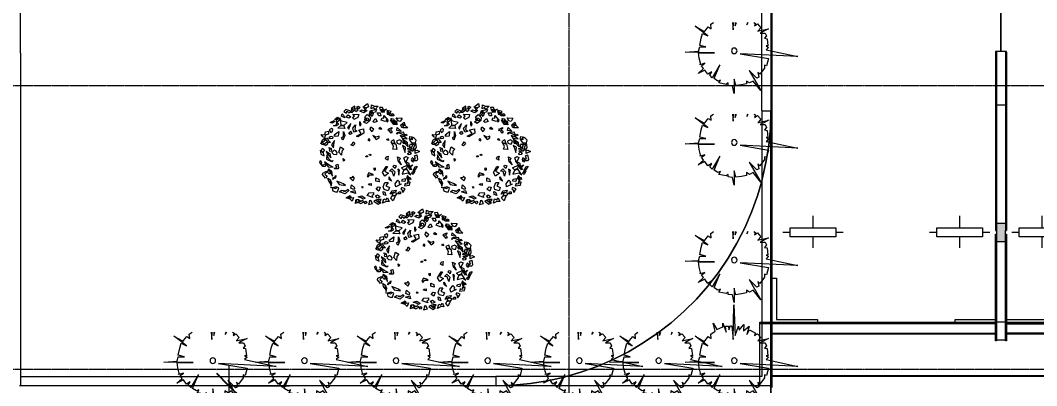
# Model space of a CAD drawing. Header units: millimetres. Extents: x 5357 to 201988, y -16345 to 109895.
# Drawn here: x 54962 to 66053, y 69762 to 73752 of the extents above; entities that cross this region are included whole.
import ezdxf

# ---------------------------------------------------------------- set-up
doc = ezdxf.new("R2010")
doc.units = ezdxf.units.MM
doc.linetypes.add('Grid Line', pattern=[22.225, 12.7, -3.175, 3.175, -3.175])
for name, color, linetype, lineweight in [('0-1', 7, 'Continuous', 5), ('A-ANNO-DIMS', 211, 'Continuous', 9), ('A-ANNO-DIMS-220', 211, 'Continuous', 9), ('A-DETL-GENF-5', 254, 'Continuous', 9), ('A-DETL-THIN', 151, 'Continuous', 9), ('A-FLOR', 192, 'Continuous', 9), ('A-FLOR-1', 10, 'Continuous', 9), ('A-FLOR-2', 53, 'Continuous', 9), ('A-WALL', 113, 'Continuous', 9), ('A-WALL-4', 113, 'Continuous', 18), ('C-PRKG', 70, 'Continuous', 9), ('G-IMPT', 8, 'Continuous', 9), ('L-PLNT', 71, 'Continuous', 9), ('S-COLS', 52, 'Continuous', 9), ('S-COLS-5', 52, 'Continuous', 18), ('S-GRID-1', 1, 'Grid Line', 9)]:
    doc.layers.add(name, color=color, linetype=linetype, lineweight=lineweight)
doc.styles.add('Arial_4', font='arial_0.ttf', dxfattribs={"width": 0.9, "height": 660})
doc.dimstyles.new('1_Dim_chi_tiet_khu_đất_2', dxfattribs={"dimscale": 304.8, "dimtxt": 673.371204, "dimasz": 0.866142, "dimexe": 0.721785, "dimexo": 0.0625, "dimgap": 0.072178, "dimtad": 1, "dimdec": 0, "dimrnd": 5, "dimzin": 0, "dimdsep": 46, "dimtxsty": 'Arial_4', "dimblk1": 'OBLIQUE', "dimblk2": 'OBLIQUE', "dimsah": 1, "dimcen": 0.09, "dimdle": 0.721785, "dimazin": 0, "dimtfac": 1, "dimtdec": 4, "dimtix": 1, "dimtmove": 0, "dimatfit": 3, "dimfxl": 2.165354, "dimfxlon": 1, "dimtvp": 1, "dimtolj": 1, "dimtzin": 0, "dimarcsym": 2})

# ---------------------------------------------------------------- blocks, each defined once
blk = doc.blocks.new('NCV_TKTC_KET CAU_rvt-1-TKCS_MB SÂN ĐƯỜNG NỘI BỘ')
at = {"layer": 'A-FLOR-1'}
for p, q in [((63153, 72762), (63153, 70456)), ((63153, 70456), (63153, 71686)), ((63153, 70455), (63153, 70446)), ((63153, 70446), (63153, 70455)), ((63153, 70436), (63153, 70336)), ((63153, 69762), (63153, 70436)), ((63153, 70336), (63153, 69862)), ((63153, 69862), (63153, 69762))]:
    blk.add_line(p, q, dxfattribs=at)
at = {"layer": 'A-FLOR-1', "flags": 128}
for points in [[(63053, 71996), (63058, 72016), (63099, 72200), (63129, 72386), (63147, 72574), (63153, 72762)], [(60918, 69861), (61080, 69909), (61257, 69973), (61430, 70047), (61598, 70133), (61760, 70229), (61916, 70335), (62065, 70450), (62206, 70575), (62339, 70708), (62464, 70850), (62580, 70999), (62686, 71154), (62781, 71317), (62867, 71485), (62942, 71658), (63006, 71835), (63053, 71996)], [(63053, 71996), (63006, 71835), (62942, 71658), (62867, 71485), (62781, 71317), (62686, 71154), (62580, 70999), (62464, 70850), (62339, 70708), (62206, 70575), (62065, 70450), (61916, 70335), (61760, 70229), (61598, 70133), (61430, 70047), (61257, 69973), (61080, 69909), (60918, 69861)], [(60153, 69762), (60341, 69768), (60529, 69786), (60715, 69815), (60899, 69856), (60918, 69861)]]:
    blk.add_lwpolyline(points, dxfattribs=at)
at = {"layer": 'A-FLOR-2'}
blk.add_line((63153, 71686), (63153, 72762), dxfattribs=at)
at = {"layer": 'A-FLOR-2', "flags": 128}
for points in [[(63153, 72762), (63147, 72574), (63129, 72386), (63099, 72200), (63058, 72016), (63053, 71996)], [(60918, 69861), (60899, 69856), (60715, 69815), (60529, 69786), (60341, 69768), (60153, 69762)]]:
    blk.add_lwpolyline(points, dxfattribs=at)
blk = doc.blocks.new('xe oto1 - xe oto-V257-TKCS_MB SÂN ĐƯỜNG NỘI BỘ')
at = {"layer": 'C-PRKG'}
for p, q in [((-2450, -100), (-2450, -500)), ((-2000, -100), (-2450, -100)), ((-2000, -18), (-2000, -100)), ((-500, -100), (-500, -18)), ((-50, -100), (-500, -100)), ((-50, -500), (-50, -100)), ((0, -18), (0, -500)), ((0, -18), (0, -2025)), ((-2450, -500), (-2500, -500)), ((0, -500), (-50, -500)), ((0, -500), (0, -2025)), ((0, -2025), (0, -500)), ((-2500, -4980), (-2500, -2675)), ((-2500, -2675), (-2500, -4500)), ((-2500, -4500), (-2500, -2675)), ((-2050, -3950), (-2050, -3820)), ((-2050, -3950), (-2050, -3820)), ((-450, -3950), (-450, -3820)), ((-450, -3950), (-450, -3820)), ((-2300, -3950), (-1800, -3950)), ((-2300, -4050), (-2300, -3950)), ((-1800, -3950), (-1800, -4050)), ((-700, -3950), (-200, -3950)), ((-700, -4050), (-700, -3950)), ((-200, -3950), (-200, -4050)), ((-2300, -4000), (-2380, -4000)), ((-2300, -4000), (-2380, -4000)), ((-1800, -4050), (-2300, -4050)), ((-2050, -4170), (-2050, -4050)), ((-2050, -4170), (-2050, -4050)), ((-1720, -4000), (-1800, -4000)), ((-1720, -4000), (-1800, -4000)), ((-700, -4000), (-780, -4000)), ((-700, -4000), (-780, -4000)), ((-200, -4050), (-700, -4050)), ((-450, -4170), (-450, -4050)), ((-450, -4170), (-450, -4050)), ((-120, -4000), (-200, -4000)), ((-120, -4000), (-200, -4000)), ((-2500, -4500), (-2450, -4500)), ((-2500, -4980), (-2500, -4500)), ((-2450, -4500), (-2450, -4950)), ((-2500, -4990), (-2500, -4981)), ((-2500, -4990), (-2500, -4981)), ((-2450, -4950), (-2000, -4950)), ((-2000, -4950), (-2000, -4980)), ((-2000, -4980), (-2000, -4990)), ((-500, -4950), (-60, -4950)), ((-500, -4980), (-500, -4950)), ((-500, -4990), (-500, -4980))]:
    blk.add_line(p, q, dxfattribs=at)
blk = doc.blocks.new('xe oto1 - xe oto-V258-TKCS_MB SÂN ĐƯỜNG NỘI BỘ')
at = {"layer": 'C-PRKG'}
for p, q in [((-2500, -500), (-2500, -18)), ((-2500, -2025), (-2500, -18)), ((-2450, -100), (-2450, -500)), ((-2000, -100), (-2450, -100)), ((-2000, -18), (-2000, -100)), ((-500, -100), (-500, -18)), ((-50, -100), (-500, -100)), ((-50, -500), (-50, -100)), ((0, -18), (0, -500)), ((0, -18), (0, -4980)), ((-2450, -500), (-2500, -500)), ((-2500, -500), (-2500, -2025)), ((-2500, -2025), (-2500, -500)), ((0, -500), (-50, -500)), ((0, -500), (0, -4500)), ((0, -4500), (0, -500)), ((-2050, -3950), (-2050, -3820)), ((-2050, -3950), (-2050, -3820)), ((-450, -3950), (-450, -3820)), ((-450, -3950), (-450, -3820)), ((-2300, -3950), (-1800, -3950)), ((-2300, -4050), (-2300, -3950)), ((-1800, -3950), (-1800, -4050)), ((-700, -3950), (-200, -3950)), ((-700, -4050), (-700, -3950)), ((-200, -3950), (-200, -4050)), ((-2300, -4000), (-2380, -4000)), ((-2300, -4000), (-2380, -4000)), ((-1800, -4050), (-2300, -4050)), ((-2050, -4170), (-2050, -4050)), ((-2050, -4170), (-2050, -4050)), ((-1720, -4000), (-1800, -4000)), ((-1720, -4000), (-1800, -4000)), ((-700, -4000), (-780, -4000)), ((-700, -4000), (-780, -4000)), ((-200, -4050), (-700, -4050)), ((-450, -4170), (-450, -4050)), ((-450, -4170), (-450, -4050)), ((-120, -4000), (-200, -4000)), ((-120, -4000), (-200, -4000)), ((-50, -4500), (0, -4500)), ((-50, -4950), (-50, -4500)), ((0, -4500), (0, -4980)), ((-2440, -4950), (-2000, -4950)), ((-2000, -4950), (-2000, -4980)), ((-2000, -4980), (-2000, -4990)), ((-500, -4950), (-50, -4950)), ((-500, -4980), (-500, -4950)), ((-500, -4990), (-500, -4980)), ((0, -4980), (0, -4990)), ((0, -4980), (0, -4990))]:
    blk.add_line(p, q, dxfattribs=at)
blk = doc.blocks.new('CAY BACH TRINH - CAY BACH TRINH_dwg-2249800-TKCS_MB SÂN ĐƯỜNG NỘI BỘ')
at = {"layer": 'G-IMPT', "flags": 128}
for points in [[(7, 1749), (-25, 1628), (43, 1591), (160, 1616)], [(-874, 1403), (-896, 1328), (-826, 1327), (-809, 1379)], [(-870, 1320), (-769, 1323), (-719, 1438), (-798, 1395)], [(-715, 1368), (-728, 1408), (-805, 1472), (-663, 1508), (-663, 1385)], [(-648, 1504), (-672, 1392), (-758, 1347), (-746, 1419), (-706, 1444)], [(-477, 1437), (-459, 1512), (-646, 1555)], [(-578, 1452), (-505, 1613), (-404, 1608), (-431, 1511), (-482, 1548), (-505, 1489), (-486, 1456)], [(-428, 1425), (-446, 1319), (-376, 1318), (-327, 1420)], [(-357, 1653), (-250, 1541), (-201, 1603), (-123, 1566), (-133, 1703), (-220, 1653)], [(-83, 1327), (-48, 1351), (-99, 1506), (-301, 1542), (-270, 1454), (-140, 1428)], [(-133, 1478), (-191, 1403), (-152, 1303), (-113, 1353)], [(23, 1503), (131, 1428), (267, 1478), (209, 1528), (131, 1503)], [(121, 1587), (40, 1602), (86, 1521)], [(335, 1653), (267, 1616), (316, 1566), (365, 1591)], [(533, 1553), (590, 1452), (520, 1446), (509, 1467), (423, 1512), (399, 1468), (319, 1525), (383, 1562)], [(423, 1516), (443, 1553), (433, 1653), (560, 1578), (472, 1491)], [(579, 1478), (745, 1541), (813, 1466), (725, 1416), (716, 1478), (657, 1453), (647, 1416)], [(871, 1391), (823, 1341), (784, 1253), (891, 1316)], [(-1364, 914), (-1208, 910), (-1218, 988), (-1136, 1017), (-1240, 1107), (-1267, 1010)], [(-1164, 910), (-1135, 1007), (-1204, 1044), (-1282, 1000), (-1216, 980)], [(-1174, 1238), (-1112, 1130), (-1037, 1152), (-972, 1252)], [(-766, 1181), (-866, 1042), (-1009, 1038), (-900, 1094)], [(-996, 1019), (-915, 1047), (-883, 1171), (-978, 1137)], [(-989, 1076), (-860, 1099), (-799, 1231), (-876, 1225), (-913, 1152)], [(-697, 1145), (-671, 1210), (-634, 1180), (-660, 1114)], [(-556, 1333), (-692, 1179), (-600, 1129), (-460, 1181), (-492, 1255), (-553, 1247)], [(-269, 1228), (-328, 1128), (-220, 1091), (-172, 1128)], [(14, 1366), (-94, 1266), (-74, 1166), (43, 1066), (140, 1116), (23, 1178), (101, 1291)], [(-50, 1140), (92, 1178), (86, 1252), (-14, 1249)], [(267, 1128), (228, 1041), (257, 966), (267, 1041)], [(511, 1378), (306, 1366), (335, 1266), (472, 1203), (501, 1278), (452, 1316)], [(667, 1353), (579, 1291), (628, 1241), (735, 1278)], [(647, 866), (579, 1066), (686, 928)], [(696, 1091), (891, 1141), (949, 1253), (920, 1016), (803, 1003)], [(1064, 1244), (1080, 1108), (985, 1158), (937, 1212)], [(1027, 1278), (998, 1228), (1037, 1191), (1135, 1203)], [(1047, 1103), (998, 1028), (1066, 978), (1164, 978), (1066, 1016)], [(1144, 1166), (1135, 1128), (1203, 1078), (1281, 1091)], [(-1302, 703), (-1351, 666), (-1312, 653)], [(-1279, 631), (-1217, 768), (-1027, 752), (-1169, 714)], [(-1010, 928), (-1137, 803), (-990, 828)], [(-993, 702), (-1009, 756), (-1064, 751)], [(-840, 791), (-799, 735), (-718, 839), (-724, 876), (-821, 927), (-821, 894), (-775, 847)], [(-717, 878), (-717, 816), (-688, 841)], [(-415, 941), (-483, 878), (-454, 853), (-386, 878)], [(-113, 953), (-201, 878), (-152, 778), (-84, 866)], [(140, 878), (131, 728), (335, 603), (384, 628), (218, 716), (306, 841)], [(413, 1016), (443, 853), (365, 803), (472, 766), (511, 903)], [(579, 803), (540, 716), (599, 691), (647, 741)], [(813, 978), (784, 891), (1018, 903), (920, 991)], [(823, 791), (784, 653), (842, 491), (891, 578), (823, 628)], [(988, 791), (1008, 628), (1096, 616), (1144, 678)], [(1261, 753), (1203, 803), (1193, 853), (1232, 891), (1310, 841)], [(1339, 702), (1463, 665), (1444, 774), (1337, 802)], [(-1595, 553), (-1527, 591), (-1429, 491), (-1497, 416), (-1634, 403), (-1653, 491)], [(-1597, 135), (-1570, 248), (-1626, 391), (-1648, 247)], [(-1619, 320), (-1482, 361), (-1595, 398)], [(-1478, 213), (-1422, 297), (-1459, 373), (-1523, 336)], [(-1424, 524), (-1440, 618), (-1501, 607), (-1513, 501)], [(-1380, 266), (-1361, 403), (-1185, 528), (-1224, 441)], [(-1109, 650), (-1174, 560), (-1345, 537), (-1285, 585)], [(-1328, 370), (-1279, 378), (-1302, 402)], [(-1283, 435), (-1251, 475), (-1188, 428), (-1232, 366)], [(-1065, 367), (-1127, 366), (-1158, 473), (-1082, 500), (-981, 458), (-1000, 389)], [(-855, 181), (-881, 279), (-825, 405), (-958, 362), (-994, 169)], [(-942, 366), (-893, 503), (-795, 453), (-825, 366), (-873, 403)], [(-721, 477), (-654, 499), (-671, 550)], [(-220, 591), (-289, 516), (-386, 578), (-386, 628), (-289, 591), (-181, 653)], [(-74, 528), (-35, 541), (-6, 491), (-74, 466)], [(491, 441), (443, 366), (511, 303), (569, 328), (521, 378)], [(1135, 478), (1232, 328), (1164, 228), (1154, 328)], [(1310, 591), (1252, 628), (1193, 603), (1203, 553), (1281, 541)], [(1270, 413), (1394, 410), (1386, 473), (1452, 496), (1368, 568), (1347, 490)], [(1378, 453), (1369, 353), (1437, 303), (1476, 366)], [(1422, 673), (1471, 586), (1531, 604), (1583, 684)], [(1447, 578), (1476, 466), (1593, 366), (1544, 503)], [(1553, 425), (1451, 325), (1568, 345)], [(-1619, 40), (-1622, 139), (-1683, 152), (-1767, 105)], [(-1363, 198), (-1471, 259), (-1494, 200), (-1562, 210), (-1523, 107), (-1467, 166)], [(-1482, 60), (-1448, -1), (-1384, -6), (-1369, 43), (-1433, 90)], [(-1478, 141), (-1429, 91), (-1371, 128)], [(-1274, 77), (-1290, 255), (-1183, 312), (-1221, 219)], [(-74, 16), (-123, -9), (-94, -34), (-55, -22)], [(813, 191), (881, 116), (891, -22), (988, 78), (930, 266)], [(1085, 125), (1140, 155), (1218, 75), (1163, 15), (1054, 5), (1038, 75)], [(1310, 166), (1300, 116), (1222, 128), (1232, 203)], [(1256, -105), (1272, 5), (1412, 105), (1381, 35)], [(1319, 245), (1280, 215), (1311, 205)], [(1476, 153), (1534, 78), (1583, 116), (1544, 216)], [(1624, 156), (1594, 16), (1487, -41), (1502, 50), (1551, 81)], [(-1595, -47), (-1673, -9), (-1702, -172), (-1673, -209), (-1536, -209), (-1556, -172), (-1634, -147)], [(-1515, -106), (-1486, -178), (-1501, -227), (-1553, -242), (-1599, -161)], [(-1449, -521), (-1419, -309), (-1263, -222), (-1351, -346)], [(-1291, -267), (-1232, -115), (-1304, -62), (-1376, -95)], [(-1145, -345), (-1046, -242), (-1021, -71), (-1105, -125), (-1069, -201)], [(-688, -191), (-610, -147), (-641, -60), (-704, -55), (-685, -122)], [(11, -79), (65, -80), (51, -44), (11, -37)], [(832, -134), (784, -184), (823, -222)], [(1085, -355), (1023, -325), (999, -455), (1023, -485), (1132, -485), (1116, -455), (1054, -435)], [(1477, -247), (1352, -421), (1173, -426), (1309, -356)], [(1179, -205), (1218, -245), (1264, -215)], [(1398, -9), (1408, -159), (1232, -234), (1339, -134)], [(1427, -309), (1447, -409), (1525, -409), (1573, -334), (1505, -346)], [(1563, -293), (1595, -211), (1641, -250), (1609, -331)], [(-1604, -526), (-1578, -497), (-1615, -421), (-1690, -396)], [(-1553, -680), (-1504, -649), (-1521, -598), (-1613, -563)], [(-1546, -521), (-1536, -609), (-1595, -596), (-1604, -509)], [(-1489, -516), (-1411, -473), (-1448, -396), (-1534, -351), (-1465, -430)], [(-1173, -669), (-1368, -622), (-1473, -694), (-1336, -498), (-1227, -542)], [(-1224, -515), (-1157, -451), (-1369, -353), (-1324, -476)], [(-1024, -493), (-1058, -702), (-1088, -530)], [(-935, -470), (-860, -411), (-900, -361), (-966, -383)], [(-888, -735), (-838, -578), (-745, -570), (-823, -487), (-921, -590)], [(-582, -741), (-504, -613), (-626, -407), (-681, -406), (-575, -561), (-711, -631)], [(-229, -532), (-269, -525), (-272, -467), (-200, -477)], [(-129, -656), (-34, -622), (23, -722), (0, -767), (-69, -688), (-193, -693)], [(1202, -735), (1225, -565), (1350, -495), (1280, -595)], [(1330, -484), (1271, -546), (1300, -671), (1369, -596)], [(1384, -736), (1435, -805), (1537, -675), (1529, -628), (1408, -565), (1408, -607), (1465, -665)], [(-1468, -852), (-1402, -831), (-1326, -772), (-1450, -777)], [(-1251, -1066), (-1426, -1044), (-1452, -946), (-1351, -943), (-1371, -1002), (-1308, -1008), (-1282, -979)], [(-1390, -946), (-1429, -809), (-1361, -709), (-1332, -796), (-1361, -846)], [(-1270, -915), (-1163, -901), (-1183, -834), (-1295, -817)], [(-1144, -1010), (-957, -1095), (-936, -993), (-1027, -873), (-1088, -926), (-1063, -982)], [(-811, -903), (-736, -844), (-727, -764), (-770, -826)], [(-698, -1231), (-557, -1193), (-527, -1096), (-584, -953), (-693, -951), (-619, -1061), (-741, -1124)], [(-393, -926), (-281, -901), (-277, -790), (-378, -835)], [(-120, -1056), (-31, -1033), (-45, -997), (-117, -988)], [(550, -1034), (443, -1134), (482, -1196), (569, -1146)], [(614, -795), (506, -893), (444, -803), (510, -740), (536, -796)], [(1048, -911), (967, -1024), (753, -1052), (829, -993)], [(1124, -735), (1132, -805), (1085, -795), (1077, -725)], [(1193, -846), (1173, -780), (1104, -785)], [(1249, -1075), (1218, -965), (1272, -885), (1295, -955), (1272, -995)], [(1359, -809), (1271, -859), (1281, -984), (1330, -909)], [(-1130, -1172), (-1165, -1196), (-1203, -1289), (-1280, -1164), (-1162, -1128)], [(-1117, -1335), (-1039, -1334), (-1059, -1267), (-1114, -1266)], [(-883, -1296), (-1010, -1321), (-942, -1409), (-834, -1384)], [(-771, -1348), (-831, -1232), (-975, -1212), (-947, -1284), (-866, -1298)], [(-872, -1573), (-787, -1482), (-829, -1416), (-944, -1384)], [(-622, -1399), (-535, -1360), (-523, -1254), (-580, -1280)], [(-384, -1242), (-286, -1181), (-363, -1098), (-424, -1108)], [(-336, -1491), (-270, -1405), (-332, -1372), (-423, -1439)], [(-180, -1469), (12, -1396), (-45, -1309), (-194, -1290), (-200, -1370), (-142, -1392)], [(176, -1143), (205, -1087), (168, -1096)], [(411, -1324), (581, -1272), (441, -1226)], [(667, -1184), (647, -1221), (764, -1334), (959, -1271), (891, -1209), (764, -1246)], [(775, -1261), (835, -1251), (807, -1222)], [(1103, -1266), (1025, -1267), (986, -1133), (1081, -1099), (1208, -1151), (1184, -1238)], [(1066, -1096), (1086, -1171), (1271, -1121)], [(-505, -1659), (-547, -1509), (-620, -1542), (-671, -1472), (-727, -1598), (-626, -1595)], [(-386, -1646), (-464, -1534), (-357, -1534), (-289, -1559)], [(-215, -1584), (-355, -1693), (-443, -1641), (-373, -1567), (-346, -1624), (-297, -1583), (-299, -1545)], [(-55, -1574), (-63, -1616), (-24, -1708), (-167, -1674), (-109, -1565)], [(69, -1680), (123, -1624), (62, -1590), (23, -1629)], [(323, -1445), (199, -1404), (83, -1492), (153, -1523), (221, -1476)], [(228, -1671), (131, -1609), (189, -1571), (209, -1584), (306, -1584), (306, -1534), (404, -1546), (365, -1609)], [(411, -1674), (406, -1550), (330, -1534), (226, -1592)], [(731, -1476), (595, -1400), (567, -1474), (481, -1461), (531, -1590), (600, -1516)], [(608, -1509), (686, -1484), (608, -1434)]]:
    blk.add_lwpolyline(points, close=True, dxfattribs=at)
blk = doc.blocks.new('CAY BACH TRINH - CAY BACH TRINH-2271498-TKCS_MB SÂN ĐƯỜNG NỘI BỘ')
at = {"extrusion": (0, 0, -1), "xscale": 0.3200000000000001, "yscale": 0.3200000000000001, "zscale": -0.3200000000000001, "rotation": 180}
blk.add_blockref('CAY BACH TRINH - CAY BACH TRINH_dwg-2249800-TKCS_MB SÂN ĐƯỜNG NỘI BỘ', (0, 0), dxfattribs=at)
blk = doc.blocks.new('CAY MAI VAN PHUC - CAY DUC SOC_dwg-V438-TKCS_MB SÂN ĐƯỜNG NỘI BỘ')
at = {"layer": 'G-IMPT', "flags": 128}
for points in [[(-342, 277), (-473, 307), (-416, 277)], [(-271, 393), (-293, 380), (-280, 347), (-320, 373), (-366, 320), (-329, 277)], [(-182, 393), (-173, 360), (-193, 393)], [(-12, 393), (-14, 347), (-30, 393)], [(23, 393), (13, 293), (11, 393)], [(404, 277), (359, 333), (319, 307), (325, 367), (286, 393)], [(456, 277), (538, 340), (429, 277)], [(-416, 277), (-360, 247), (-426, 247), (-446, 207), (-419, 174), (-453, 167), (-466, 68), (-439, 68), (-473, 48), (-439, 14), (-878, -79), (-80, -39), (-473, -105), (-446, -205), (-419, -198), (-419, -238), (-353, -324), (-326, -298), (-340, -364), (-313, -378), (-207, -271), (-366, -550), (-260, -418), (-213, -444), (-167, -418), (-167, -457), (-100, -471), (-20, -481), (0, -391), (0, -590), (26, -484), (86, -477), (86, -444), (113, -464), (212, -444), (192, -404), (226, -418), (279, -384), (199, -192), (305, -371), (339, -338), (312, -291), (365, -324), (405, -265), (498, -311), (425, -245), (452, -205), (405, -172), (472, -192), (465, -172), (485, -99), (492, -25), (272, -25), (678, -19), (492, -6), (478, 54), (392, 54), (478, 74), (458, 174), (438, 240), (365, 207), (456, 277)], [(-329, 277), (-326, 274), (-342, 277)], [(429, 277), (412, 267), (404, 277)]]:
    blk.add_lwpolyline(points, dxfattribs=at)
at = {"layer": 'G-IMPT'}
blk.add_circle((0, 0), 38.6, dxfattribs=at)
blk = doc.blocks.new('CAY MAI VAN PHUC - CAY BONG TRANG-V440-TKCS_MB SÂN ĐƯỜNG NỘI BỘ')
at = {"extrusion": (0, 0, -1), "xscale": 0.7894736842105263, "yscale": 0.7894736842105263, "zscale": -0.7894736842105263, "rotation": 180}
blk.add_blockref('CAY MAI VAN PHUC - CAY DUC SOC_dwg-V438-TKCS_MB SÂN ĐƯỜNG NỘI BỘ', (0, 0), dxfattribs=at)
blk = doc.blocks.new('CAY MAI VAN PHUC - CAY DUC SOC_dwg-V826-TKCS_MB SÂN ĐƯỜNG NỘI BỘ')
at = {"layer": 'G-IMPT', "flags": 128}
for points in [[(33, 479), (13, 293), (6, 772), (-14, 347), (-60, 479), (-67, 420), (-133, 499), (-127, 413), (-207, 479), (-173, 360), (-213, 426), (-293, 380), (-280, 347), (-320, 373), (-366, 320), (-326, 274), (-473, 307), (-360, 247), (-426, 247), (-446, 207), (-419, 174), (-453, 167), (-466, 68), (-439, 68), (-473, 48), (-439, 14), (-878, -79), (-80, -39), (-473, -105), (-446, -205), (-419, -198), (-419, -238), (-353, -324), (-326, -298), (-336, -346)], [(330, -346), (339, -338), (312, -291), (365, -324), (405, -265), (498, -311), (425, -245), (452, -205), (405, -172), (472, -192), (465, -172), (485, -99), (492, -25), (272, -25), (678, -19), (492, -6), (478, 54), (392, 54), (478, 74), (458, 174), (438, 240), (365, 207), (538, 340), (412, 267), (359, 333), (319, 307), (325, 367), (266, 406), (292, 519), (239, 433), (159, 466), (159, 519), (113, 393), (119, 479), (79, 479), (73, 426), (53, 486), (33, 479)], [(-282, -346), (-207, -271), (-249, -346)], [(263, -346), (199, -192), (291, -346)], [(-250, -346), (-366, -550), (-260, -418), (-213, -444), (-167, -418), (-167, -457), (-100, -471), (-20, -481), (0, -391), (0, -590), (26, -484), (86, -477), (86, -444), (113, -464), (212, -444), (192, -404), (226, -418), (279, -384), (263, -346)], [(-336, -346), (-340, -364), (-313, -378), (-282, -346)], [(291, -346), (305, -371), (330, -346)]]:
    blk.add_lwpolyline(points, dxfattribs=at)
at = {"layer": 'G-IMPT'}
blk.add_circle((0, 0), 38.6, dxfattribs=at)
blk = doc.blocks.new('CAY MAI VAN PHUC - CAY BONG TRANG-V827-TKCS_MB SÂN ĐƯỜNG NỘI BỘ')
at = {"extrusion": (0, 0, -1), "xscale": 0.7894736842105263, "yscale": 0.7894736842105263, "zscale": -0.7894736842105263, "rotation": 180}
blk.add_blockref('CAY MAI VAN PHUC - CAY DUC SOC_dwg-V826-TKCS_MB SÂN ĐƯỜNG NỘI BỘ', (0, 0), dxfattribs=at)
blk = doc.blocks.new('TRỤ ĐỂ XE - TRỤ ĐỂ XE-2599185-TKCS_MB SÂN ĐƯỜNG NỘI BỘ')
at = {"layer": 'S-COLS'}
for p, q in [((-60, 961), (-60, 1185)), ((-60, 1185), (-50, 1185)), ((-50, 1185), (-50, 961)), ((-50, 1177), (50, 1177)), ((50, 961), (50, 1185)), ((50, 1185), (60, 1185)), ((60, 1185), (60, 961)), ((-60, 20), (-60, 961)), ((-50, 961), (-60, 961)), ((50, 978), (-50, 978)), ((-50, 961), (-50, 20)), ((50, 20), (50, 961)), ((60, 961), (50, 961)), ((60, 961), (60, 20)), ((-50, 20), (-60, 20)), ((50, 100), (-50, 100)), ((60, 20), (50, 20)), ((-60, -1363), (-60, -20)), ((-50, -20), (-60, -20)), ((-50, -1363), (-50, -20)), ((50, -100), (-50, -100)), ((50, -1363), (50, -20)), ((60, -20), (50, -20)), ((60, -1363), (60, -20)), ((-60, -1966), (-60, -1363)), ((-50, -1363), (-60, -1363)), ((-50, -1966), (-50, -1363)), ((-50, -1388), (50, -1388)), ((50, -1966), (50, -1363)), ((60, -1363), (50, -1363)), ((60, -1966), (60, -1363)), ((-50, -1966), (-60, -1966)), ((-60, -1966), (-60, -1975)), ((-60, -1975), (60, -1975)), ((-50, -1974), (-50, -1966)), ((-50, -1974), (50, -1974)), ((60, -1966), (50, -1966)), ((50, -1974), (50, -1966)), ((60, -1975), (60, -1966))]:
    blk.add_line(p, q, dxfattribs=at)
at = {"layer": 'S-COLS-5'}
for p, q in [((-50, 20), (-50, -20)), ((50, -20), (50, 20))]:
    blk.add_line(p, q, dxfattribs=at)
blk = doc.blocks.new('DIMBLOCK55-TKCS_MB SÂN ĐƯỜNG NỘI BỘ')
at = {"layer": 'A-ANNO-DIMS-220'}
for p, q in [((57239, 69982), (57239, 64042)), ((57899, 69762), (57019, 69762)), ((57239, 69762), (57899, 69762)), ((57899, 64262), (57019, 64262)), ((57239, 64262), (57899, 64262))]:
    blk.add_line(p, q, dxfattribs=at)
at = {"layer": 'A-ANNO-DIMS-220', "lineweight": 25}
for p, q in [((57239, 69762), (57107, 69894)), ((57239, 69762), (57371, 69630)), ((57239, 64262), (57107, 64394)), ((57239, 64262), (57371, 64130))]:
    blk.add_line(p, q, dxfattribs=at)
at = {"layer": 'A-ANNO-DIMS-220', "color": 0, "insert": (56360, 66100), "char_height": 660, "width": 2187.94, "attachment_point": 1, "rotation": 90, "line_spacing_factor": 0.941778, "style": 'Arial_4'}
blk.add_mtext('5500', dxfattribs=at)
blk = doc.blocks.new('_Oblique')
at = {"color": 0, "linetype": 'ByBlock', "lineweight": -2}
blk.add_line((-0.5, -0.5), (0.5, 0.5), dxfattribs=at)

msp = doc.modelspace()

# ---------------------------------------------------------------- hatches: boundary and pattern name
at = {"layer": 'A-DETL-GENF-5'}
h = msp.add_hatch(dxfattribs=at)
h.set_pattern_fill('FP_13', color=256, style=0, pattern_type=2)
h.set_pattern_definition([(63.435, (559, 279.4), (-2249.13, 6747.38), [2794, -1676.4, 2794, -1676.4, -3554.35]), (63.435, (559, 279.4), (-2249.13, 6747.38), [-8940.8, 1117.6, -2436.75]), (63.435, (419, 419), (-2249.13, 6747.38), [2235.2, -2794, 1676.4, -1676.4, -4113.15]), (63.435, (419, 419), (-2249.13, 6747.38), [-8382, 1955.8, -2157.35]), (63.435, (419, 838), (-2249.13, 6747.38), [1676.4, -3352.8, 1117.6, -1676.4, -4671.95]), (63.435, (419, 838), (-2249.13, 6747.38), [-7823.2, 2514.6, -2157.35]), (63.435, (838, 419), (-2249.13, 6747.38), [1676.4, -3352.8, 1397, -6068.95]), (63.435, (1257.3, 838), (-2249.13, 6747.38), [838.2, -4191, 558.8, -6907.15]), (63.435, (559, 1536.7), (-2249.13, 6747.38), [558.8, -4191, 558.8, -2235.2, -4951.35]), (63.435, (559, 1536.7), (-2249.13, 6747.38), [-7543.8, 1397, -3554.35]), (63.435, (3073.4, 1117.6), (-2249.13, 6747.38), [2794, -4191, 3352.8, -2213.23]), (63.435, (3073.4, 698.5), (-2249.13, 6747.38), [3911.6, -2794, 4191, -1654.43]), (63.435, (3353, 838), (-2249.13, 6747.38), [4470.4, -2235.2, 3352.8, -2436.75]), (63.435, (3772, 1257.3), (-2249.13, 6747.38), [2794, -3911.6, 2235.2, -3554.35]), (63.435, (3353, 2095.5), (-2249.13, 6747.38), [1397, -5588, 1676.4, -3833.75]), (63.435, (4191, 1676.4), (-2249.13, 6747.38), [1117.6, -5588, 1117.6, -4671.95])])
h.paths.add_polyline_path([(113001.6, 8088.2), (113301.6, 8088.2), (113301.6, 8188.2), (113001.6, 8188.2)])
h.paths.add_polyline_path([(109001.6, 8088.2), (109001.6, 8188.2), (108701.6, 8188.2), (108701.6, 8088.2)])
h.paths.add_polyline_path([(104612.8, 8088.2), (104701.6, 8088.2), (104701.6, 8188.2), (104401.6, 8188.2), (104401.6, 8088.2)])
h.paths.add_polyline_path([(100401.6, 8088.2), (100401.6, 8188.2), (100101.6, 8188.2), (100101.6, 8088.2)])
h.paths.add_polyline_path([(95801.6, 8088.2), (96101.6, 8088.2), (96101.6, 8188.2), (95801.6, 8188.2)])
h.paths.add_polyline_path([(91801.6, 8088.2), (91801.6, 8188.2), (91501.6, 8188.2), (91501.6, 8088.2)])
h.paths.add_polyline_path([(69403.5, 8088.2), (69403.5, 8188.2), (69103.5, 8188.2), (69103.5, 8088.2)])
h.paths.add_polyline_path([(65103.5, 8088.2), (65103.5, 8188.2), (64803.5, 8188.2), (64803.5, 8088.2)])
h.paths.add_polyline_path([(60803.5, 8088.2), (60803.5, 8188.2), (60872.6, 8188.2), (60872.6, 8388.2), (60772.6, 8388.2), (60772.6, 8188.2), (60503.5, 8188.2), (60503.5, 8088.2), (60772.6, 8088.2)])
h.paths.add_polyline_path([(56503.5, 8088.2), (56503.5, 8188.2), (56203.5, 8188.2), (56203.5, 8088.2)])
h.paths.add_polyline_path([(52203.5, 8088.2), (52203.5, 8188.2), (51903.5, 8188.2), (51903.5, 8088.2)])
h.paths.add_polyline_path([(47603.5, 8088.2), (47903.5, 8088.2), (47903.5, 8188.2), (47603.5, 8188.2)])
h.paths.add_polyline_path([(115003.5, 8188.2), (115103.5, 8188.2), (115103.5, 8388.2), (115003.5, 8388.2), (115003.5, 8308.2)])
h.paths.add_polyline_path([(89552.6, 8188.2), (89552.6, 8388.2), (89452.6, 8388.2), (89452.6, 8188.2)])
h.paths.add_polyline_path([(109993.3, 8188.2), (109993.3, 8388.2), (109893.3, 8388.2), (109893.3, 8188.2)])
h.paths.add_polyline_path([(99772.9, 8188.2), (99772.9, 8388.2), (99672.9, 8388.2), (99672.9, 8188.2)])
h.paths.add_polyline_path([(104883.1, 8188.2), (104883.1, 8388.2), (104783.1, 8388.2), (104783.1, 8188.2)])
h.paths.add_polyline_path([(94662.8, 8188.2), (94662.8, 8388.2), (94562.8, 8388.2), (94562.8, 8188.2)])
h.paths.add_polyline_path([(55482.6, 8188.2), (55582.6, 8188.2), (55582.6, 8388.2), (55482.6, 8388.2), (55482.6, 8308.2)])
h.paths.add_polyline_path([(66162.6, 8188.2), (66162.6, 8388.2), (66062.6, 8388.2), (66062.6, 8188.2)])
h.paths.add_polyline_path([(71452.6, 8188.2), (71452.6, 8388.2), (71352.6, 8388.2), (71352.6, 8188.2)])
h.paths.add_polyline_path([(50192.6, 8188.2), (50292.6, 8188.2), (50292.6, 8388.2), (50192.6, 8388.2), (50192.6, 8308.2)])
h.paths.add_polyline_path([(45002.6, 8188.2), (45002.6, 8388.2), (44902.6, 8388.2), (44902.6, 8188.2), (44912.6, 8188.2)])
h.paths.add_polyline_path([(91702.6, 60235.3), (91702.6, 60435.3), (91652.6, 60435.3), (91652.6, 60235.3)])
h.paths.add_polyline_path([(89152.6, 60235.3), (89252.6, 60235.3), (89252.6, 60435.3), (89152.6, 60435.3), (89152.6, 60315.3)])
h.paths.add_polyline_path([(84152.6, 60235.3), (84252.6, 60235.3), (84252.6, 60435.3), (84152.6, 60435.3), (84152.6, 60315.3)])
h.paths.add_polyline_path([(79252.6, 60235.3), (79252.6, 60435.3), (79152.6, 60435.3), (79152.6, 60235.3)])
h.paths.add_polyline_path([(74152.6, 60235.3), (74252.6, 60235.3), (74252.6, 60435.3), (74152.6, 60435.3), (74152.6, 60315.3)])
h.paths.add_polyline_path([(69202.6, 60235.3), (69252.6, 60235.3), (69252.6, 60435.3), (69202.6, 60435.3), (69202.6, 60315.3)])
h.paths.add_polyline_path([(95292.6, 71336.3), (95292.6, 71536.3), (95192.6, 71536.3), (95192.6, 71336.3)])
h.paths.add_polyline_path([(87692.6, 71336.3), (87792.6, 71336.3), (87792.6, 71536.3), (87692.6, 71536.3), (87692.6, 71416.3)])
h.paths.add_polyline_path([(73141.5, 71336.3), (73212.6, 71336.3), (73212.6, 71536.3), (73112.6, 71536.3), (73112.6, 71336.3)])
h.paths.add_polyline_path([(65712.6, 71336.3), (65712.6, 71536.3), (65612.6, 71536.3), (65612.6, 71336.3)])
h = msp.add_hatch(dxfattribs=at)
h.set_pattern_fill('FP_14', color=256, style=0, pattern_type=2)
h.set_pattern_definition([(0, (0, 0), (359.273, 207.427), [239.516, -479.031]), (120, (0, 0), (-359.27355, 207.42604), [239.516, -479.031]), (60, (0, 0), (-0.00055, 414.85304), [0, -479.031, 239.516, 0])])
h.paths.add_polyline_path([(113001.6, 8088.2), (113301.6, 8088.2), (113301.6, 8188.2), (113001.6, 8188.2)])
h.paths.add_polyline_path([(109001.6, 8088.2), (109001.6, 8188.2), (108701.6, 8188.2), (108701.6, 8088.2)])
h.paths.add_polyline_path([(104612.8, 8088.2), (104701.6, 8088.2), (104701.6, 8188.2), (104401.6, 8188.2), (104401.6, 8088.2)])
h.paths.add_polyline_path([(100401.6, 8088.2), (100401.6, 8188.2), (100101.6, 8188.2), (100101.6, 8088.2)])
h.paths.add_polyline_path([(95801.6, 8088.2), (96101.6, 8088.2), (96101.6, 8188.2), (95801.6, 8188.2)])
h.paths.add_polyline_path([(91801.6, 8088.2), (91801.6, 8188.2), (91501.6, 8188.2), (91501.6, 8088.2)])
h.paths.add_polyline_path([(69403.5, 8088.2), (69403.5, 8188.2), (69103.5, 8188.2), (69103.5, 8088.2)])
h.paths.add_polyline_path([(65103.5, 8088.2), (65103.5, 8188.2), (64803.5, 8188.2), (64803.5, 8088.2)])
h.paths.add_polyline_path([(60803.5, 8088.2), (60803.5, 8188.2), (60872.6, 8188.2), (60872.6, 8388.2), (60772.6, 8388.2), (60772.6, 8188.2), (60503.5, 8188.2), (60503.5, 8088.2), (60772.6, 8088.2)])
h.paths.add_polyline_path([(56503.5, 8088.2), (56503.5, 8188.2), (56203.5, 8188.2), (56203.5, 8088.2)])
h.paths.add_polyline_path([(52203.5, 8088.2), (52203.5, 8188.2), (51903.5, 8188.2), (51903.5, 8088.2)])
h.paths.add_polyline_path([(47603.5, 8088.2), (47903.5, 8088.2), (47903.5, 8188.2), (47603.5, 8188.2)])
h.paths.add_polyline_path([(115003.5, 8188.2), (115103.5, 8188.2), (115103.5, 8388.2), (115003.5, 8388.2), (115003.5, 8308.2)])
h.paths.add_polyline_path([(89552.6, 8188.2), (89552.6, 8388.2), (89452.6, 8388.2), (89452.6, 8188.2)])
h.paths.add_polyline_path([(109993.3, 8188.2), (109993.3, 8388.2), (109893.3, 8388.2), (109893.3, 8188.2)])
h.paths.add_polyline_path([(99772.9, 8188.2), (99772.9, 8388.2), (99672.9, 8388.2), (99672.9, 8188.2)])
h.paths.add_polyline_path([(104883.1, 8188.2), (104883.1, 8388.2), (104783.1, 8388.2), (104783.1, 8188.2)])
h.paths.add_polyline_path([(94662.8, 8188.2), (94662.8, 8388.2), (94562.8, 8388.2), (94562.8, 8188.2)])
h.paths.add_polyline_path([(55482.6, 8188.2), (55582.6, 8188.2), (55582.6, 8388.2), (55482.6, 8388.2), (55482.6, 8308.2)])
h.paths.add_polyline_path([(66162.6, 8188.2), (66162.6, 8388.2), (66062.6, 8388.2), (66062.6, 8188.2)])
h.paths.add_polyline_path([(71452.6, 8188.2), (71452.6, 8388.2), (71352.6, 8388.2), (71352.6, 8188.2)])
h.paths.add_polyline_path([(50192.6, 8188.2), (50292.6, 8188.2), (50292.6, 8388.2), (50192.6, 8388.2), (50192.6, 8308.2)])
h.paths.add_polyline_path([(45002.6, 8188.2), (45002.6, 8388.2), (44902.6, 8388.2), (44902.6, 8188.2), (44912.6, 8188.2)])
h.paths.add_polyline_path([(91702.6, 60235.3), (91702.6, 60435.3), (91652.6, 60435.3), (91652.6, 60235.3)])
h.paths.add_polyline_path([(89152.6, 60235.3), (89252.6, 60235.3), (89252.6, 60435.3), (89152.6, 60435.3), (89152.6, 60315.3)])
h.paths.add_polyline_path([(84152.6, 60235.3), (84252.6, 60235.3), (84252.6, 60435.3), (84152.6, 60435.3), (84152.6, 60315.3)])
h.paths.add_polyline_path([(79252.6, 60235.3), (79252.6, 60435.3), (79152.6, 60435.3), (79152.6, 60235.3)])
h.paths.add_polyline_path([(74152.6, 60235.3), (74252.6, 60235.3), (74252.6, 60435.3), (74152.6, 60435.3), (74152.6, 60315.3)])
h.paths.add_polyline_path([(69202.6, 60235.3), (69252.6, 60235.3), (69252.6, 60435.3), (69202.6, 60435.3), (69202.6, 60315.3)])
h.paths.add_polyline_path([(95292.6, 71336.3), (95292.6, 71536.3), (95192.6, 71536.3), (95192.6, 71336.3)])
h.paths.add_polyline_path([(87692.6, 71336.3), (87792.6, 71336.3), (87792.6, 71536.3), (87692.6, 71536.3), (87692.6, 71416.3)])
h.paths.add_polyline_path([(73141.5, 71336.3), (73212.6, 71336.3), (73212.6, 71536.3), (73112.6, 71536.3), (73112.6, 71336.3)])
h.paths.add_polyline_path([(65712.6, 71336.3), (65712.6, 71536.3), (65612.6, 71536.3), (65612.6, 71336.3)])

# ---------------------------------------------------------------- linework, layer by layer
at = {"layer": 'A-DETL-THIN'}
for p, q in [((63162.6, 69761.8), (63162.6, 75418.2)), ((63162.6, 75418.2), (63162.6, 69741.9)), ((63152.6, 72361.9), (63152.6, 69761.9)), ((63152.6, 69761.9), (54952.6, 69761.9)), ((63152.6, 69761.9), (63152.6, 61261.9)), ((63152.6, 61261.9), (63152.6, 69761.9))]:
    msp.add_line(p, q, dxfattribs=at)
at = {"layer": 'A-FLOR'}
for p, q in [((63052.6, 72761.8), (63052.6, 70446.3)), ((63152.6, 70456.3), (63152.6, 72761.8)), ((63032.6, 69761.9), (63032.6, 70456.3)), ((63032.6, 70456.3), (65602.6, 70456.3)), ((63052.6, 70436.3), (63052.6, 69861.8)), ((63152.6, 70446.3), (63152.6, 70455.1)), ((65722.6, 70456.3), (73102.6, 70456.3)), ((63152.6, 69861.9), (63152.6, 70336.3)), ((63152.6, 70336.3), (65602.6, 70336.3)), ((65602.6, 70326.3), (63162.6, 70326.3)), ((63162.6, 70326.3), (63162.6, 69871.9)), ((69252.6, 70336.3), (65722.6, 70336.3)), ((73102.6, 70326.3), (65722.6, 70326.3)), ((63162.6, 69871.9), (75532.6, 69871.9)), ((63052.6, 69861.8), (60152.6, 69861.8)), ((75662.6, 69861.9), (63152.6, 69861.9))]:
    msp.add_line(p, q, dxfattribs=at)
at = {"layer": 'A-WALL'}
for p, q in [((63052.6, 72761.8), (63052.6, 76736.9)), ((63152.6, 76736.9), (63152.6, 72761.8)), ((63162.6, 75418.2), (63162.6, 72761.8)), ((54962.6, 73391.9), (54962.6, 69761.9)), ((63052.6, 72761.8), (63162.6, 72761.8)), ((63032.6, 70446.3), (65602.6, 70446.3)), ((65602.6, 70436.3), (63032.6, 70436.3)), ((65722.6, 70446.3), (73102.6, 70446.3)), ((65722.6, 70436.3), (73102.6, 70436.3)), ((54962.6, 69861.8), (60152.6, 69861.8)), ((60152.6, 69861.8), (60152.6, 69761.9))]:
    msp.add_line(p, q, dxfattribs=at)
at = {"layer": 'A-WALL-4'}
msp.add_line((54962.6, 73391.9), (54962.6, 76546.9), dxfattribs=at)
at = {"layer": 'S-GRID-1'}
for p, q in [((60952.6, 20960.6), (60952.6, 80482.7)), ((131551.8, 73036.9), (29351.8, 73036.9)), ((131551.8, 69936.9), (29351.8, 69936.9))]:
    msp.add_line(p, q, dxfattribs=at)

# ---------------------------------------------------------------- block references
at = {"layer": '0-1'}
msp.add_blockref('NCV_TKTC_KET CAU_rvt-1-TKCS_MB SÂN ĐƯỜNG NỘI BỘ', (0, 0), dxfattribs=at)
at = {"layer": 'C-PRKG'}
for name, p in [('xe oto1 - xe oto-V257-TKCS_MB SÂN ĐƯỜNG NỘI BỘ', (65662.6, 75436.3)), ('xe oto1 - xe oto-V258-TKCS_MB SÂN ĐƯỜNG NỘI BỘ', (68162.6, 75436.3))]:
    msp.add_blockref(name, p, dxfattribs=at)
at = {"layer": 'L-PLNT', "rotation": 180}
for name, p in [('CAY MAI VAN PHUC - CAY BONG TRANG-V440-TKCS_MB SÂN ĐƯỜNG NỘI BỘ', (62752.6, 73418.2)), ('CAY BACH TRINH - CAY BACH TRINH-2271498-TKCS_MB SÂN ĐƯỜNG NỘI BỘ', (58752.6, 72285.3)), ('CAY BACH TRINH - CAY BACH TRINH-2271498-TKCS_MB SÂN ĐƯỜNG NỘI BỘ', (59962.6, 72285.3)), ('CAY MAI VAN PHUC - CAY BONG TRANG-V440-TKCS_MB SÂN ĐƯỜNG NỘI BỘ', (62752.6, 72418.2)), ('CAY BACH TRINH - CAY BACH TRINH-2271498-TKCS_MB SÂN ĐƯỜNG NỘI BỘ', (59352.6, 71135.3)), ('CAY MAI VAN PHUC - CAY BONG TRANG-V440-TKCS_MB SÂN ĐƯỜNG NỘI BỘ', (62752.6, 71135.3)), ('CAY MAI VAN PHUC - CAY BONG TRANG-V827-TKCS_MB SÂN ĐƯỜNG NỘI BỘ', (62752.6, 70035.3)), ('CAY MAI VAN PHUC - CAY BONG TRANG-V440-TKCS_MB SÂN ĐƯỜNG NỘI BỘ', (57062.6, 70035.3)), ('CAY MAI VAN PHUC - CAY BONG TRANG-V440-TKCS_MB SÂN ĐƯỜNG NỘI BỘ', (58062.6, 70035.3)), ('CAY MAI VAN PHUC - CAY BONG TRANG-V440-TKCS_MB SÂN ĐƯỜNG NỘI BỘ', (59062.6, 70035.3)), ('CAY MAI VAN PHUC - CAY BONG TRANG-V440-TKCS_MB SÂN ĐƯỜNG NỘI BỘ', (60062.6, 70035.3)), ('CAY MAI VAN PHUC - CAY BONG TRANG-V440-TKCS_MB SÂN ĐƯỜNG NỘI BỘ', (61062.6, 70035.3)), ('CAY MAI VAN PHUC - CAY BONG TRANG-V440-TKCS_MB SÂN ĐƯỜNG NỘI BỘ', (61927.6, 70035.3))]:
    msp.add_blockref(name, p, dxfattribs=at)
at = {"layer": 'S-COLS', "rotation": 180}
msp.add_blockref('TRỤ ĐỂ XE - TRỤ ĐỂ XE-2599185-TKCS_MB SÂN ĐƯỜNG NỘI BỘ', (65662.6, 71436.3), dxfattribs=at)

# ---------------------------------------------------------------- dimensions: what is measured, and where the dimension line sits
at = {"layer": 'A-ANNO-DIMS'}
dim = msp.add_linear_dim(base=(57238.6, 64261.9), p1=(57898.6, 69761.9), p2=(57898.6, 64261.9), angle=90, dimstyle='1_Dim_chi_tiet_khu_đất_2', override={"dimpost": '<>', "dimfxl": 5500}, dxfattribs=at)
dim.commit()
dim.dimension.update_dxf_attribs({"geometry": 'DIMBLOCK55-TKCS_MB SÂN ĐƯỜNG NỘI BỘ', "text_midpoint": (56879.6, 67011.9)})

doc.saveas('drawing.dxf')
